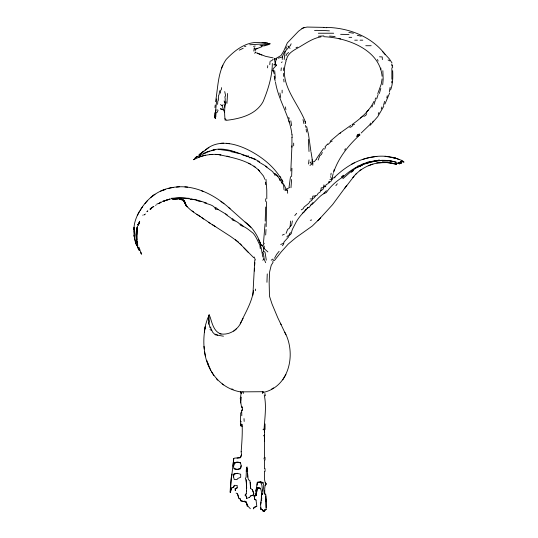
<?xml version="1.0" encoding="UTF-8"?>
<svg xmlns="http://www.w3.org/2000/svg" width="538" height="538" viewBox="0 0 538 538"><rect width="100%" height="100%" fill="white"/><g stroke="black" fill="none" stroke-linecap="round" stroke-linejoin="round"><path stroke-width="0.81" d="M264.44 441.18L264.575 430.925M264.414 468.564L264.414 459.869M215.866 115.771L215.395 118.299L214.918 117.351L216.814 98.851M231.757 475.679L233.741 458.598L234.528 458.127L240.533 457.65L241.488 454.644L241.165 451.644M217.608 104.385L217.769 101.379L218.401 100.115L218.401 95.845L219.033 94.742L219.665 90.787M246.545 491.174L246.391 482.317L246.074 479.788L245.281 478.524L246.074 477.26L246.545 467.139M207.803 317.702L205.59 324.824L204.796 329.404L205.274 326.559C203.472 336.25 203.182 346.492 205.429 356.129M233.579 476.944L233.741 474.099L237.218 473.305L240.694 474.254L240.694 477.26L238.004 478.369L236.902 479.634L234.212 479.472L233.579 476.944L233.895 474.099L237.218 473.305M254.77 259.988L252.873 295.248M265.678 207.016L265.207 221.084M265.046 223.774L263.465 243.223M267.258 273.903L266.942 282.282M261.407 499.082L261.407 493.702M265.839 494.967L264.891 493.864L265.839 494.967L266.155 509.52L265.046 509.99L264.414 511.1M291.932 145.818L290.823 170.956M291.616 176.652L291.932 168.273M391.866 79.241L391.866 67.855M220.452 93.155L220.614 90.471L221.4 89.523L221.562 87.627M227.567 93.471L226.935 103.437M246.229 471.409L246.391 468.719M247.177 466.977L247.81 477.098L248.442 479.788L249.867 480.582L250.654 488.491L252.396 489.755L253.66 493.548L253.344 494.967L250.654 495.922L249.551 497.341M283.546 70.545L283.708 67.855M264.414 493.548L264.575 490.858M290.977 187.722L291.616 179.497M290.507 221.084L290.19 226.303L289.242 228.361L287.662 229.309L286.082 233.418M323.869 184.877L323.715 187.56L322.921 189.457L320.87 190.566L319.915 192.308L318.18 193.256L317.232 194.998L315.335 195.946L312.8 196.101L312.484 198.791L311.697 200.526L309.801 201.474L308.852 203.216L304.104 207.016L303.156 208.751L301.26 209.86M134.117 227.251C133.7 233.331 134.023 239.692 136.645 245.281M240.694 399.458L240.694 402.935M269.794 64.695L269.948 62.321M274.064 73.551L272.954 68.965L276.593 65.165L275.328 64.217L275.483 61.85L276.431 59.005L275.799 58.528L281.018 55.522L283.546 51.413L287.346 42.872L298.57 31.17L303.156 27.848L307.111 27.061L323.869 27.377M134.117 227.413L133.955 229.625C133.875 221.266 137.728 213.492 142.496 206.854M267.574 67.855L267.736 65.643M309.007 159.887L308.53 164.003M256.189 495.128L253.976 496.076L256.189 495.128L257.298 488.013C263.741 486.722 260.358 496.749 261.724 500.427M256.982 485.168L257.298 482.317L260.305 481.685L262.995 482.478L263.781 485.323L262.678 493.864L261.724 494.651L260.621 504.772L260.937 509.358L262.678 509.836L263.149 511.1L264.575 511.1L265.046 509.99L264.73 509.836L264.575 511.1L262.995 510.939M391.711 82.879L391.866 81.137M208.596 324.347L208.596 315.806L209.228 314.858M226.148 120.357C240.049 118.757 255.94 114.816 263.149 101.541C268.092 89.537 272.228 76.497 272.322 63.43M233.741 458.598L232.947 466.19M255.402 290.661L255.557 289.081M250.654 495.922L253.66 494.967L253.822 493.386L252.396 489.755M137.277 227.729L137.432 226.303M136.881 234.447L137.277 228.516M215.55 101.695C218.098 87.512 217.668 71.762 226.148 59.476C234.85 50.209 246.31 41.218 259.827 42.556M214.918 107.546L215.234 105.018M254.609 265.523L254.925 262.678M240.217 398.826L241.165 393.291L241.488 392.027L241.959 391.866L262.678 391.711L264.414 392.182C289.847 385.712 296.095 353.089 284.81 332.255M240.694 414.321L240.378 421.281L240.849 425.867L242.12 426.392M281.018 70.7L281.334 67.855M309.007 207.332L307.427 207.964L309.639 206.854L310.749 205.112C316.297 201.515 319.747 194.648 326.243 192.624C330.554 186.242 336.828 180.613 343.479 176.652L343.641 175.227L341.267 176.968L343.479 176.652C347.568 172.611 352.43 169.369 357.555 166.531L357.709 166.054L360.083 165.267L362.296 165.105L356.761 167.641L351.704 170.956L342.847 178.71M382.7 84.775L383.17 79.086L382.854 70.7M216.182 112.294L215.866 114.977L215.234 115.932L215.395 118.299L214.918 117.513M253.506 290.661C251.811 302.538 245.133 313.089 240.217 323.869M287.817 46.033L288.61 46.665L288.61 47.458L285.127 51.413L284.178 59.476M265.678 235.005L265.994 229.47M249.39 497.341L246.707 498.45L246.229 496.238L245.12 495.128L246.229 493.864L246.545 491.019M290.507 176.652L289.081 186.928L289.558 187.56L286.082 189.302L284.972 190.412L287.5 190.25L287.662 193.256M320.87 190.566L321.186 187.876L323.715 187.56L324.501 185.825M136.881 231.683L137.116 229.787L137.116 239.746M253.822 51.097L254.292 47.62L255.241 49.355L255.241 51.097M330.83 175.227L331.146 173.169M233.741 466.029L234.212 463.03L237.056 462.236L240.533 462.868L241.165 465.713L240.533 468.719L237.056 469.513L234.057 468.719C231.965 463.823 235.886 460.562 240.533 462.868M265.523 482.794L266.155 484.059L265.207 485.168L264.73 488.174L264.73 494.019M382.067 78.925L381.274 83.989L377.797 93.632M139.49 222.194L139.651 221.246L137.91 224.884L139.335 222.194M204.326 332.255L204.682 330.117M223.458 336.203L215.234 334.784L212.705 332.255L210.647 327.824L210.809 326.875M291.139 43.82L290.19 45.878L288.61 46.665M290.507 232.631L289.558 233.741L288.449 237.056L284.024 241.959L283.546 244.171L282.443 245.758M260.621 504.772L261.091 501.927M380.803 88.414L379.377 93.471M390.131 87.311L389.337 91.89M292.403 220.93L291.616 225.2L290.19 226.303M257.46 482.317L255.873 491.019L256.034 495.444L254.454 496.238L254.454 498.921L256.034 500.031L256.821 506.352M262.678 391.711L262.362 393.453L263.781 392.027M150.721 209.067L150.875 208.28L150.721 209.067L149.927 209.228L153.881 206.384L151.824 207.486L150.721 209.067L150.243 208.912L151.191 208.435M264.414 435.827L264.575 435.04L263.627 435.827L264.414 435.827L264.414 457.334L263.943 458.914M378.113 94.426L376.687 99.012M241.327 397.084L240.694 401.832L241.643 407.838L242.591 407.205L241.327 406.419M384.596 101.379L383.486 105.488M386.809 97.903L387.279 95.69M215.866 111.184L216.182 109.759M285.92 60.74L286.236 59.321M286.082 61.056C278.449 84.237 298.099 102.348 305.53 122.415M240.533 468.719L241.165 465.713M333.52 172.537L334.152 169.692M285.92 49.039L286.398 46.981M275.328 64.217L274.38 58.528L274.38 59.16M273.109 71.339L273.27 70.7L272.161 70.7M255.873 491.019L256.666 488.013M316.438 159.47L316.754 158.306L323.553 148.501M230.257 492.283L231.838 474.099L230.889 479.788L230.103 492.283L231.522 488.013L233.741 487.065L234.373 485.323L237.218 485.484L237.218 487.858L235.16 488.645L235.321 490.703L235.321 488.645M333.204 173.646L332.41 176.491L332.571 178.078L331.307 181.077L328.933 181.871L328.14 183.606L326.243 184.561L325.295 186.457L324.501 186.457L325.772 186.773L325.295 186.457M390.601 89.994C392.908 83.894 392.982 77.176 392.659 70.7M241.488 454.489L240.533 457.65L237.056 458.127M230.419 492.283L231.683 488.013L233.741 487.065M389.653 93L384.912 104.069M381.274 108.972L381.906 106.914M373.997 104.54L375.423 100.115M136.961 241.804L136.8 242.907L137.116 241.804L136.168 235.005L137.116 227.097C136.047 231.838 135.199 237.399 137.116 241.804M215.079 117.351L214.918 117.829L214.763 112.765M224.252 107.23C225.052 103.935 225.671 100.189 224.884 96.793L225.671 95.845L224.723 91.574M286.552 59.321C288.099 52.018 295.987 49.348 301.576 45.717C307.662 42.065 313.896 37.976 321.025 36.86M378.268 114.191L378.9 112.449M333.99 171.272C338.826 157.506 348.099 145.865 358.658 136.013M312.484 204.01L312.961 202.745L310.749 205.112M318.18 160.048L319.76 155.778L321.502 154.352L322.289 152.456M307.743 207.803C303.062 212.732 297.83 218.018 294.932 224.407L292.719 228.677A9.751 6.395 -60.3 0 0 291.462 233.102L290.507 234.528L288.926 235.321M371.946 107.075L372.578 105.488M222.826 65.165L221.562 68.017M139.335 211.595L137.277 215.55M138.226 225.355L139.651 222.51L137.91 225.355M344.744 150.089L345.376 148.663M240.533 413.688L241.165 412.269M383.802 106.282L377.797 116.564L370.205 125.26M233.579 487.065L234.373 485.323M272.793 261.569L273.586 259.827M324.663 149.134L325.456 147.399M242.12 320.392L243.068 318.335M373.997 101.379C369.25 111.191 360.79 118.4 352.02 124.628M282.282 59.476C282.053 56.584 283.365 53.625 285.127 51.413M144.709 214.601L144.547 214.918L145.341 213.969M216.975 112.61L218.085 110.391L217.608 109.759M201.636 154.514L203.694 153.881L207.016 151.824L215.395 149.611L211.441 150.721M285.92 55.838L287.03 53.625L288.61 52.516M262.362 245.12L263.781 248.287L263.311 249.235L263.627 251.286L263.149 252.08M274.535 258.247L276.593 254.454L279.121 251.286M366.728 113.558L365.779 115.455L363.876 116.403M375.107 99.483L375.894 97.903M285.92 374.475L282.759 379.848M261.724 494.651L262.201 493.864M264.259 243.223L262.833 245.913L261.091 245.281L260.143 243.068M315.335 195.946L314.387 197.681L312.484 198.791L310.117 198.946M370.682 123.047L369.734 124.782L361.193 133.007M366.412 112.61L367.198 111.184L368.624 110.075M225.987 101.857C224.198 107.513 224.413 115.065 225.2 120.357M241.327 321.818C237.729 330.258 228.529 335.846 219.349 333.674M346.802 185.348L332.571 204.642L317.864 220.768M372.578 122.254L373.311 121.097M140.122 210.493C147.056 198.219 159.403 188.878 173.646 187.406M255.718 52.677L256.034 52.199M274.851 175.388C276.761 173.646 272.847 173.592 272.793 171.75L265.678 166.376L266.942 167.009M266.155 484.059L265.207 485.168M262.833 260.305L263.943 258.724L263.943 257.137L263.465 253.66L262.678 252.557M359.613 134.271L358.503 135.852L360.083 134.903M137.91 224.723L138.703 223.62M335.887 185.664L337.313 183.767M354.078 176.175L344.428 188.67M315.967 159.571L314.387 161.629L312.645 161.945L311.065 152.14M273.109 262.201L271.213 265.362L269.632 271.845L269.161 282.282L269.477 296.196L272.006 303.95L277.695 317.548L285.92 334.784M281.495 62.637L282.127 61.85M324.979 146.921L327.669 143.915M323.869 193.256L326.405 190.728M147.553 200.526L145.025 203.532M273.109 59.321L271.845 60.586L269.948 61.372M294.777 215.55L296.673 213.337M286.868 236.902L287.817 235.792M274.38 260.621L281.334 251.764L288.294 244.017L295.88 237.688L312.329 225.987L320.554 217.924M261.253 46.194L262.201 45.246L269.948 43.982L269.632 43.82M269.794 43.982L269.948 43.349M155.623 205.429L156.094 204.958M158.784 203.694L159.571 203.216M162.261 201.474L169.853 199.107L164.157 201.004L167.204 199.86M360.561 117.983L362.928 116.087M261.091 245.281C258.146 236.498 253.169 227.601 245.12 222.033M306.317 209.067L304.104 212.073L302.686 213.021M351.227 172.382L353.6 170.485L351.704 170.956L352.336 171.272M352.814 177.601C359.855 168.69 370.843 163.001 382.222 162.577M395.665 162.893L395.033 163.686L393.137 163.525M241.643 410.844L242.591 409.895L242.591 407.205M262.995 429.66L264.097 429.028L264.575 432.512M250.338 508.726L247.81 506.036L246.074 501.927L240.849 500.824L240.217 498.921L238.798 498.134L237.534 493.864L236.108 493.07M245.281 494.651L246.229 493.864M262.995 482.478L262.201 483.272L260.305 481.685L261.885 485.168L262.517 491.174M261.724 494.812L262.678 493.864M150.405 197.681L154.991 194.205M236.585 328.617L233.741 331.146M330.197 141.232L339.209 133.639L350.756 125.415M355.342 174.594L356.761 173.33M311.22 161.783L309.955 162.893L312.8 163.37L312.8 165.267M359.922 170.64L361.193 169.537M224.595 112.449L222.033 105.65L223.142 104.702M199.423 154.675L203.848 151.191L199.262 154.675M271.213 260.143L272.954 259.04M151.824 196.733L153.72 195.153M197.211 156.255L195.63 157.52L197.211 156.41M160.203 202.745L160.996 202.113M205.274 150.089C218.643 138.152 237.742 144.023 251.602 151.669C264.36 158.69 276.344 168.878 282.914 182.026L281.811 179.497M208.912 147.553L201.474 152.933M309.955 165.422L312.8 163.37L312.013 159.732M198.946 154.83L200.526 153.72M327.985 144.547L330.83 141.702L332.255 141.07M199.107 155.778L201.004 154.83L196.262 157.358M142.812 215.234L143.283 214.918M335.1 177.123L333.674 178.078C344.744 167.224 358.395 158.495 374.159 156.888M275.012 64.062L273.748 64.849L276.593 65.165M269.794 43.504L249.706 44.768M280.701 244.487L283.708 243.223M255.873 493.548L256.034 495.29L254.454 496.238L254.609 499.082M257.137 48.252L255.241 49.355L262.362 46.51M271.69 389.021L273.586 387.918M203.061 153.72L204.48 152.933M359.613 166.531L361.032 165.738M239.269 50.148L243.223 48.252M301.892 28.642L304.421 27.532M194.205 159.255L193.411 159.732L200.842 156.41L205.429 155.146M351.388 164.319L354.549 162.738M357.555 167.163L365.618 163.37L370.521 162.207M305.685 210.015L306.633 209.544M254.138 496.076L256.034 495.128L257.46 488.013L260.305 488.174L257.298 488.013M349.808 127.472L351.859 126.524L352.814 124.944L354.549 124.312M282.282 235.16L284.34 234.212M159.571 203.061L156.726 204.164M339.209 133.639L340.635 133.007M254.454 53.148L255.557 52.677M205.112 153.088L209.86 151.191M266.787 166.693L259.827 162.577L258.879 161.313L256.821 160.203L250.338 157.52L249.551 157.836L250.338 157.358L255.402 159.255M190.412 199.423L191.198 199.107L198.159 200.371L206.7 203.061M160.519 191.198L165.422 189.302M282.282 56.947L278.173 58.212M365.463 163.841L368.147 163.209M235.16 488.645L237.218 487.858M368.308 165.738L372.895 164.157M244.487 46.665L245.913 46.194M296.041 47.62L297.467 47.142M215.234 118.299L215.711 118.145M162.577 190.412L165.422 189.457M169.692 199.262L170.169 199.107M234.212 463.184L237.056 462.236M362.928 159.416C374.004 155.563 386.237 154.85 397.4 158.784M373.211 161.192L368.624 161.945M198.791 157.204C205.839 154.668 213.492 153.68 220.93 154.83L215.395 154.352M268.206 44.768L263.627 46.033M167.957 199.739L169.43 199.316M371.153 162.106C379.29 159.578 388.187 159.786 396.298 162.261C384.636 159.019 372.276 160.674 361.193 165.105L361.032 164.635C367.757 161.898 375.067 160.553 382.384 160.364M240.533 468.564L237.218 469.351L234.057 468.719M168.273 188.508C190.808 182.18 213.727 193.862 230.103 208.751M212.705 150.089C224.81 146.699 236.35 152.624 247.493 156.255L248.442 156.094L247.493 156.255M373.843 160.996L375.975 160.519M310.271 220.298L311.697 219.981M264.73 509.836L266.155 509.52M167.795 199.578L169.275 199.262M201.32 201.474L198.475 201.158L195.785 199.739L184.877 198.159A49.92 49.92 0 0 0 176.491 198.159L170.956 198.791M284.024 189.779L283.546 184.716L283.075 183.767L282.282 183.922L280.385 179.658C278.274 178.26 277.816 175.24 275.328 174.124M253.506 46.349L255.241 46.033M242.591 409.895L241.643 410.057L241.804 415.746M171.272 198.314L179.181 197.843L189.141 198.314M374.159 156.726L376.849 156.41M181.871 199.107L179.181 198.791L172.382 199.423M378.113 160.203L379.532 160.048M376.687 162.893L385.067 162.422L393.291 163.37M176.491 187.089L179.342 186.773M177.917 198.946L173.202 199.235M274.219 59.16L276.431 59.005M318.335 36.228L323.869 35.911M220.93 143.283L223.62 143.128M209.699 154.514L212.544 154.352M379.532 162.738L387.911 162.577L396.452 164.319L394.872 163.525L396.452 164.157L395.188 163.37L396.614 164.003L395.504 163.209L396.768 163.686L395.665 163.054L397.084 163.525L397.716 163.054L399.62 164.003L399.304 163.37L398.033 162.893L398.826 162.738L401.355 163.525L399.62 162.422L400.252 161.945L401.671 162.577L400.568 161.629L401.987 162.106L401.039 161.313L404.045 162.106L401.671 161.151L403.096 161.313L401.671 160.364L395.981 158.306L385.067 156.255M318.335 33.228L333.674 33.228M349.014 34.493L340.635 34.331M323.869 36.705C346.896 37.633 379.741 49.543 382.067 76.235M349.014 37.337L351.704 37.337M354.71 40.182L357.393 40.182M360.083 40.182L362.773 40.182M260.459 42.556L265.839 42.71M263.627 42.71L267.42 42.71M259.988 45.246L262.201 45.246M365.779 45.717L371.153 45.717M253.028 158.623L253.822 158.623M382.384 161.783L387.911 162.106M329.881 179.342L332.094 179.342L330.514 176.652M208.912 315.019L209.544 315.651M240.849 425.867L240.694 424.126M257.298 482.317L260.305 482.317M263.149 511.1L262.678 509.99L260.937 509.358L260.621 507.462M323.869 27.532L326.721 27.694M329.404 30.854L322.134 30.377A16.221 16.221 0 0 1 317.548 30.377A18.117 18.117 0 0 0 314.542 30.538M218.24 149.295L234.528 151.669M329.565 36.073L335.1 36.544M385.228 162.422L387.911 162.577M184.877 186.928L187.56 187.089M326.721 27.377C348.846 27.922 371.57 36.45 385.228 54.573M379.532 56.786L382.222 56.947L382.384 59.637M262.678 42.556L265.207 42.71M241.488 392.027C221.199 389.216 207.022 371.516 204.642 351.859M273.109 57.896L265.523 56.315L256.982 52.993M348.859 32.435L353.446 33.228M226.464 143.283L229.309 143.76M163.209 201.004L164.157 201.158M218.24 154.514C232.645 157.661 248.879 160.183 259.672 171.118M179.181 198.791L181.871 199.262M204.164 202.745C208.011 204.346 213.734 204.648 215.55 209.067L218.24 209.544L227.251 214.918M339.054 38.602L340.635 38.918M223.458 109.443L220.298 108.811L223.458 109.92M211.757 330.514L210.015 329.565M357.239 35.279L361.193 36.228M231.051 151.669L239.901 153.72M393.291 157.674L395.82 158.306L393.453 157.674M215.234 115.932L215.866 116.087M390.763 162.893L394.556 163.841M247.81 506.036L246.074 502.089L240.849 500.824L240.217 498.921M262.833 256.982L261.091 247.339C258.307 242.793 256.808 237.487 253.19 233.263C249.383 230.325 245.664 226.794 240.849 225.516C239.087 222.631 235.819 220.903 232.631 220.136C231.078 217.164 227.608 216.451 225.671 213.969M221.084 333.99C213.808 331.885 211.999 322.928 210.015 316.6M182.187 199.894L179.181 198.946L182.026 199.739M226.935 156.094L229.148 156.726M179.342 198.475L182.342 199.578L182.026 199.423M241.959 154.675L250.338 157.52M179.181 198.946L182.342 199.894M256.982 53.148L261.885 55.051M263.781 248.287L267.89 251.919M397.246 158.784L398.981 159.416M210.647 327.824L209.86 327.507L209.067 322.766L209.544 321.657L209.067 319.444L209.228 315.019M201.474 190.728L203.377 191.515M367.36 162.106L368.463 162.577M257.615 161.313L259.356 162.106M215.55 334.152L217.608 335.1M356.129 167.325L356.761 167.641M248.758 163.209L250.338 164.003M181.871 199.578L185.032 201.952M231.838 388.866L233.102 389.499M388.073 59.953L389.815 60.902M275.799 174.44L274.064 173.485L278.011 176.652M196.895 214.285L210.015 223.142M215.395 226.619L208.596 222.349M232.315 218.556L235.005 220.768M224.884 118.777L226.148 119.564M220.93 201.474L223.936 203.694M200.371 216.659C193.741 212.241 185.859 208.051 183.451 199.894L186.296 205.745L183.451 199.894M263.627 251.286L265.046 252.235L266.31 260.143M192.147 210.963L193.572 211.911M222.194 383.964L223.62 384.912M220.452 104.54L222.033 105.65M254.454 498.921L256.034 500.031M244.649 500.979L246.229 502.089L247.177 506.197M240.533 223.936L243.384 226.303M212.228 224.568L230.573 236.424L238.637 242.275M201.797 217.608L203.694 219.033M240.062 499.082L238.798 498.134L237.534 493.864M228.832 207.648L250.816 227.251M235.476 239.746L241.327 245.12M187.244 206.854L186.141 205.906L184.399 201.636L186.141 205.745M245.12 495.128L246.229 496.076L246.707 498.45M253.976 166.054L255.241 167.163M248.126 252.235L240.062 243.701M253.66 257.615L244.017 247.971M342.847 176.02L343.479 176.652M328.933 181.871L329.881 182.819M281.811 182.187L283.075 183.767M286.552 189.302L287.5 190.25M140.916 253.506L141.548 254.138M240.533 421.126L241.327 421.913M258.247 169.692L263.465 176.02L264.891 179.342M184.561 201.636L183.451 200.21L185.664 204.642L184.399 201.636M218.24 209.544L215.55 207.332L215.55 209.067M266.155 483.904L265.207 482.794L264.575 479.788L264.414 471.409M289.242 47.458L290.029 48.407M216.343 378.584L217.608 380.164M382.384 51.413L389.337 58.844L392.027 62.953M263.943 258.724L265.678 262.678M184.245 201.474L183.451 200.371L185.348 203.848M185.664 204.01L183.451 200.371L185.509 203.848M279.908 176.336L280.856 177.755M184.245 201.797L185.509 203.694M139.806 249.551L140.284 250.338M211.595 371.785L213.815 375.578M139.49 250.654L137.277 246.545L139.49 250.654L138.226 248.287M138.226 247.339L139.651 249.867M138.226 247.493L139.295 249.39M258.408 239.43L261.253 245.12M280.385 323.237L281.179 324.663M137.594 246.545L138.542 248.287M138.858 248.536L139.806 250.338M137.748 245.442L137.594 244.803L137.748 245.281M184.399 201.797L185.509 204.164M210.809 370.366L207.648 362.928M284.178 184.877L286.082 189.302M208.28 364.515L206.7 360.245M135.697 243.068L136.8 245.597M275.483 82.085C278.341 100.438 290.043 116.168 291.932 134.749M254.138 256.982L255.402 259.988M224.09 100.909L224.884 102.805M377.481 59.476L378.113 61.056M140.438 251.286L141.07 252.873M140.754 252.235L141.386 253.976M305.053 121.306L305.685 123.679M303.002 119.564L303.95 123.679M139.019 247.177L139.174 247.655M137.277 245.758L137.432 246.229M135.852 243.068L134.587 237.85M279.437 179.026L279.908 180.607M306.633 126.524L308.53 134.587L310.903 151.353M288.765 117.351L289.242 119.093M242.907 391.711L243.384 393.453M260.621 507.623L261.091 509.358M137.432 243.855L137.748 245.12M285.288 106.914L285.92 109.604M288.926 120.828L289.242 122.254M274.219 76.235L275.167 81.137M280.701 97.425L279.908 93M264.891 393.453L265.362 395.82M264.259 395.033C266.64 406.271 264.75 417.777 264.097 429.028M274.38 76.396L274.851 79.086M241.643 423.971L241.878 425.316M290.823 120.828L291.616 125.731M305.53 125.415L305.846 127.318M380.803 68.017L380.958 69.281M137.432 244.017L137.277 242.275M283.708 79.241L284.024 81.931M259.988 246.074L260.305 248.758M247.339 468.719L247.655 471.409M246.074 479.788L246.707 488.174M204.01 346.324L204.326 349.014M306.162 129.214L306.478 132.059M265.994 179.342L266.787 190.25L266.787 198.791M134.271 236.585L134.117 235.005L134.271 236.74M275.328 78.138L274.696 70.7M250.654 488.491L250.338 482.478M134.271 230.573L134.433 234.057M391.711 64.062L391.866 65.959M308.375 139.49L309.007 151.508M265.523 182.187L265.678 184.716M392.505 65.011L392.659 67.701M265.839 496.238L266.155 501.772M261.569 496.238L261.724 498.921M241.165 451.799C241.838 442.754 242.577 433.601 242.12 424.442M266.155 507.623L265.994 499.082M244.017 418.591L244.171 421.442M247.655 473.938L247.81 477.098M390.918 160.68L390.918 161.629M293.667 143.128L293.667 145.818M292.087 134.749L292.087 137.594M291.932 137.432L291.932 147.237M283.546 73.39L283.546 76.396M282.127 90.155L282.127 93M268.052 43.349L268.052 44.452M266.626 201.636L266.155 226.619M265.678 198.791L265.678 201.474M265.046 423.971L265.046 429.506M265.046 457.334L265.046 460.024M265.046 468.564L265.046 471.409M264.259 246.074L264.259 248.442M254.454 268.206L254.454 271.058M134.271 229.625L134.271 232.315M357.393 134.903L356.607 136.645L358.187 135.697L359.451 133.955L357.393 134.903M254.138 507.307L253.344 508.887L254.292 507.462L256.666 506.352L254.138 507.307M147.399 211.125L146.921 211.757L147.869 210.963L147.399 211.125M194.837 158.306L195.63 157.836L194.837 158.306M161.151 202.113L159.887 202.9L161.151 202.113M241.165 393.291L240.378 391.866L241.165 393.291"/></g></svg>
